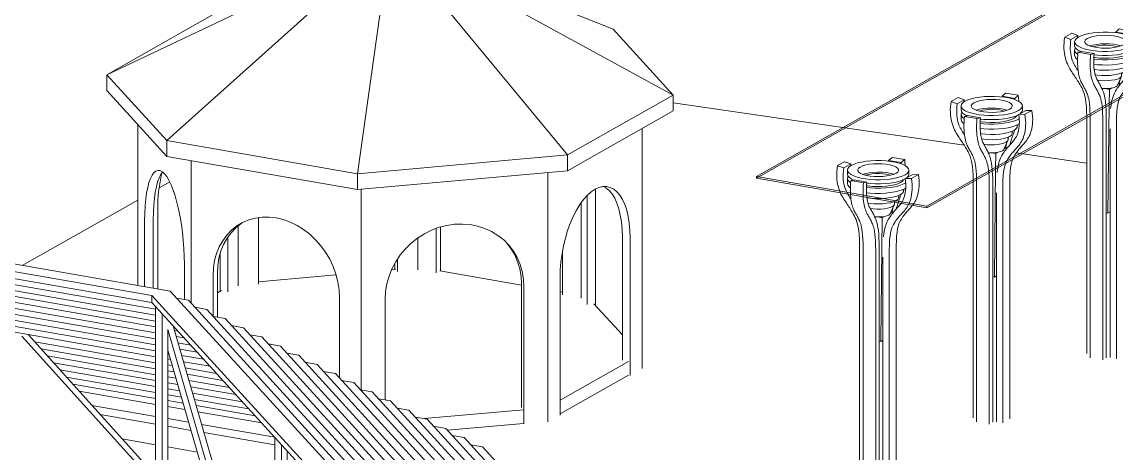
# Model space of a CAD drawing. Header units: millimetres. Extents: x -46414 to 39435, y -16675 to 32999.
# Drawn here: x -6753 to 8391, y 9880 to 15843 of the extents above; entities that cross this region are included whole.
import ezdxf

# ---------------------------------------------------------------- set-up
doc = ezdxf.new("R2010")
doc.units = ezdxf.units.MM
for name, color, linetype, lineweight in [('A-FLOR', 192, 'Continuous', 9), ('A-GENM', 13, 'Continuous', 9), ('A-GLAZ-CURT', 52, 'Continuous', 9), ('A-ROOF', 132, 'Continuous', 9), ('I-WALL', 2, 'Continuous', 9), ('S-FNDN', 32, 'Continuous', 9)]:
    doc.layers.add(name, color=color, linetype=linetype, lineweight=lineweight)

# ---------------------------------------------------------------- blocks, each defined once
blk = doc.blocks.new('HOOR LIGHT - HOOR LIGHT-165948-3D 2')
at = {"layer": 'A-GENM'}
for p, q in [((-4906, 10552), (-5962, 10736)), ((-4496, 10481), (-4734, 10523)), ((-3433, 10296), (-4317, 10450)), ((-379, 9968), (-544, 9996)), ((3043, 6222), (-379, 9968))]:
    blk.add_line(p, q, dxfattribs=at)
blk = doc.blocks.new('HOOR LIGHT1 - HOOR LIGHT-166020-3D 2')
at = {"layer": 'A-GENM'}
for p, q in [((-4906, 10635), (-6050, 10834)), ((-4521, 10568), (-4734, 10605)), ((-3523, 10394), (-4342, 10537)), ((-633, 10094), (-798, 10123)), ((2720, 6424), (-633, 10094))]:
    blk.add_line(p, q, dxfattribs=at)
blk = doc.blocks.new('HOOR LIGHT2 - HOOR LIGHT-166050-3D 2')
at = {"layer": 'A-GENM'}
for p, q in [((-4906, 10717), (-6138, 10931)), ((-4546, 10655), (-4734, 10687)), ((-3612, 10492), (-4367, 10623)), ((-887, 10221), (-1052, 10250)), ((2398, 6625), (-887, 10221))]:
    blk.add_line(p, q, dxfattribs=at)
blk = doc.blocks.new('HOOR LIGHT3 - HOOR LIGHT-166080-3D 2')
at = {"layer": 'A-GENM'}
for p, q in [((-4906, 10800), (-6226, 11029)), ((-4571, 10741), (-4734, 10770)), ((-3702, 10590), (-4392, 10710)), ((-1142, 10348), (-1306, 10376)), ((2075, 6827), (-1142, 10348))]:
    blk.add_line(p, q, dxfattribs=at)
blk = doc.blocks.new('HOOR LIGHT4 - HOOR LIGHT-166110-3D 2')
at = {"layer": 'A-GENM'}
for p, q in [((-4906, 10882), (-6314, 11127)), ((-4596, 10828), (-4734, 10852)), ((-3791, 10688), (-4417, 10797)), ((-1396, 10474), (-1561, 10503)), ((1752, 7028), (-1396, 10474))]:
    blk.add_line(p, q, dxfattribs=at)
blk = doc.blocks.new('HOOR LIGHT5 - HOOR LIGHT-166140-3D 2')
at = {"layer": 'A-GENM'}
for p, q in [((-4906, 10964), (-6403, 11225)), ((-4622, 10915), (-4734, 10935)), ((-3881, 10786), (-4442, 10884)), ((-1650, 10601), (-1815, 10629)), ((1430, 7230), (-1650, 10601))]:
    blk.add_line(p, q, dxfattribs=at)
blk = doc.blocks.new('HOOR LIGHT6 - HOOR LIGHT-166170-3D 2')
at = {"layer": 'A-GENM'}
for p, q in [((-4906, 11047), (-6491, 11322)), ((-4647, 11002), (-4734, 11017)), ((-3970, 10884), (-4467, 10971)), ((-1904, 10727), (-2069, 10756)), ((1107, 7431), (-1904, 10727))]:
    blk.add_line(p, q, dxfattribs=at)
blk = doc.blocks.new('HOOR LIGHT7 - HOOR LIGHT-166200-3D 2')
at = {"layer": 'A-GENM'}
for p, q in [((-4906, 11129), (-6579, 11420)), ((-4672, 11089), (-4734, 11099)), ((-4060, 10982), (-4492, 11057)), ((-2159, 10854), (-2323, 10883)), ((785, 7633), (-2159, 10854))]:
    blk.add_line(p, q, dxfattribs=at)
blk = doc.blocks.new('HOOR LIGHT8 - HOOR LIGHT-166230-3D 2')
at = {"layer": 'A-GENM'}
for p, q in [((-4906, 11212), (-6667, 11518)), ((-4697, 11175), (-4734, 11182)), ((-4149, 11080), (-4517, 11144)), ((-2413, 10981), (-2577, 11009)), ((462, 7834), (-2413, 10981))]:
    blk.add_line(p, q, dxfattribs=at)
blk = doc.blocks.new('HOOR LIGHT9 - HOOR LIGHT-166260-3D 2')
at = {"layer": 'A-GENM'}
for p, q in [((-4906, 11294), (-11371, 12418)), ((-4722, 11262), (-4734, 11264)), ((-4239, 11178), (-4543, 11231)), ((-2667, 11107), (-2832, 11136)), ((139, 8036), (-2667, 11107))]:
    blk.add_line(p, q, dxfattribs=at)
blk = doc.blocks.new('HOOR LIGHT10 - HOOR LIGHT-166290-3D 2')
at = {"layer": 'A-GENM'}
for p, q in [((-4906, 11376), (-11413, 12508)), ((-4328, 11276), (-4568, 11318)), ((-2921, 11234), (-3086, 11263)), ((-183, 8237), (-2921, 11234))]:
    blk.add_line(p, q, dxfattribs=at)
blk = doc.blocks.new('HOOR LIGHT11 - HOOR LIGHT-166320-3D 2')
at = {"layer": 'A-GENM'}
for p, q in [((-4906, 11459), (-11455, 12598)), ((-4418, 11374), (-4593, 11404)), ((-3175, 11360), (-3340, 11389)), ((-506, 8439), (-3175, 11360))]:
    blk.add_line(p, q, dxfattribs=at)
blk = doc.blocks.new('HOOR LIGHT12 - HOOR LIGHT-166350-3D 2')
at = {"layer": 'A-GENM'}
for p, q in [((-4906, 11541), (-11497, 12687)), ((-3430, 11487), (-3594, 11516)), ((-4507, 11472), (-4618, 11491)), ((-828, 8640), (-3430, 11487))]:
    blk.add_line(p, q, dxfattribs=at)
blk = doc.blocks.new('HOOR LIGHT13 - HOOR LIGHT-166380-3D 2')
at = {"layer": 'A-GENM'}
for p, q in [((-4906, 11624), (-11539, 12777)), ((-4597, 11570), (-4643, 11578)), ((-3684, 11614), (-3848, 11642)), ((-1151, 8842), (-3684, 11614))]:
    blk.add_line(p, q, dxfattribs=at)
blk = doc.blocks.new('HOOR LIGHT14 - HOOR LIGHT-166410-3D 2')
at = {"layer": 'A-GENM'}
for p, q in [((-4906, 11706), (-11580, 12867)), ((-3938, 11740), (-4103, 11769)), ((-1474, 9043), (-3938, 11740))]:
    blk.add_line(p, q, dxfattribs=at)
blk = doc.blocks.new('HOOR LIGHT15 - HOOR LIGHT-166476-3D 2')
at = {"layer": 'A-GENM'}
for p, q in [((-4906, 11788), (-11622, 12956)), ((-4192, 11867), (-4357, 11896)), ((-1796, 9245), (-4192, 11867))]:
    blk.add_line(p, q, dxfattribs=at)
blk = doc.blocks.new('HOOR LIGHT16 - HOOR LIGHT-166506-3D 2')
at = {"layer": 'A-GENM'}
for p, q in [((-4906, 11871), (-11664, 13046)), ((-4446, 11994), (-4611, 12022)), ((-2119, 9446), (-4446, 11994))]:
    blk.add_line(p, q, dxfattribs=at)
blk = doc.blocks.new('HOOR LIGHT17 - HOOR LIGHT-166536-3D 2')
at = {"layer": 'A-GENM'}
for p, q in [((-4701, 12120), (-11780, 13351)), ((-11817, 13250), (-4955, 12057)), ((-4955, 11962), (-11817, 13155)), ((-2442, 9648), (-4701, 12120)), ((-4955, 12057), (-2764, 9659)), ((-4955, 12057), (-4955, 11962)), ((-2821, 9627), (-4955, 11962))]:
    blk.add_line(p, q, dxfattribs=at)
blk = doc.blocks.new('TRUESS4 - TRUESS-173663-3D 2')
at = {"layer": 'A-GENM'}
for p, q in [((-4906, 9250), (-4906, 11908)), ((-4813, 11807), (-4813, 9213)), ((-4734, 11587), (-4098, 9388)), ((-4734, 9232), (-4734, 11587)), ((-3990, 9320), (-4661, 11640)), ((-4191, 9425), (-4734, 11305)), ((-3251, 9384), (-3251, 10097)), ((-3159, 9996), (-3159, 9436)), ((-3080, 9481), (-3080, 9910)), ((-3251, 9000), (-3251, 9095)), ((-3159, 9147), (-3159, 9053)), ((-3080, 9097), (-3080, 9192)), ((-2165, 8846), (-2113, 8971)), ((-1972, 9051), (-2024, 8926)), ((-1918, 8986), (-1887, 9059)), ((-3080, 8713), (-3080, 8808)), ((-1597, 8784), (-1597, 8879)), ((-3251, 8617), (-3251, 8712)), ((-3159, 8764), (-3159, 8669)), ((-1262, 8589), (-1262, 8678)), ((-2183, 8548), (-2235, 8423)), ((-2129, 8483), (-2076, 8608)), ((-1597, 8400), (-1597, 8495)), ((-1504, 8547), (-1504, 8452)), ((-943, 8480), (-916, 8401)), ((-3080, 8330), (-3080, 8425)), ((-2377, 8343), (-2324, 8468)), ((-983, 8363), (-1010, 8443)), ((-1262, 8205), (-1262, 8300)), ((-729, 8122), (-757, 8202)), ((-2394, 8045), (-2446, 7920)), ((-2340, 7980), (-2288, 8105)), ((-1597, 8017), (-1597, 8111)), ((-1504, 8163), (-1504, 8068)), ((-873, 8041), (-900, 8121)), ((-833, 8159), (-806, 8079)), ((-383, 8029), (-383, 7934)), ((-2588, 7840), (-2535, 7965)), ((-1262, 7821), (-1262, 7916)), ((-620, 7801), (-647, 7880)), ((-475, 7882), (-475, 7977)), ((-304, 7979), (-304, 7987)), ((-1597, 7633), (-1597, 7728)), ((-1504, 7780), (-1504, 7685)), ((-763, 7720), (-790, 7799)), ((-723, 7837), (-696, 7758)), ((-475, 7498), (-475, 7593)), ((-383, 7646), (-383, 7551)), ((-1262, 7438), (-1262, 7533)), ((-653, 7398), (-680, 7478)), ((-613, 7515), (-586, 7436)), ((-510, 7479), (-537, 7559)), ((-1597, 7249), (-1597, 7344)), ((-1504, 7396), (-1504, 7301)), ((-304, 7211), (-304, 7306)), ((-1262, 7054), (-1262, 7149)), ((-543, 7076), (-570, 7156)), ((-504, 7194), (-476, 7114)), ((-400, 7157), (-427, 7237)), ((-383, 7262), (-383, 7167)), ((-1504, 7012), (-1504, 6917)), ((-1597, 6865), (-1597, 6960)), ((-984, 6827), (-1262, 6759)), ((-1094, 6860), (-797, 6933)), ((-378, 6881), (-343, 6890)), ((-1262, 6759), (-1262, 6765)), ((-1578, 6587), (-1281, 6660))]:
    blk.add_line(p, q, dxfattribs=at)
blk = doc.blocks.new('Family8 - COLUMN-249135-3D 2')
at = {"layer": 'A-GENM'}
for p, q in [((5242, 13927), (5289, 13969)), ((5289, 13969), (5290, 13970)), ((5465, 13940), (5290, 13970)), ((5463, 13939), (5417, 13897)), ((5465, 13940), (5463, 13939)), ((4632, 13910), (4535, 13855)), ((4537, 13854), (4535, 13855)), ((4621, 13823), (4537, 13854)), ((4621, 13823), (4718, 13878)), ((4632, 13910), (4634, 13909)), ((4634, 13909), (4718, 13878)), ((4673, 13793), (4673, 13760)), ((4718, 13878), (4714, 13849)), ((5242, 13927), (5417, 13897)), ((5243, 13917), (5242, 13927)), ((5417, 13897), (5418, 13879)), ((5522, 13760), (5522, 13793)), ((4673, 13760), (4673, 13736)), ((4673, 13676), (4673, 13604)), ((4719, 13648), (4720, 13649)), ((4719, 13648), (4893, 13618)), ((4720, 13649), (4767, 13659)), ((4750, 13655), (4747, 13661)), ((4941, 13628), (4767, 13659)), ((5469, 13671), (5471, 13673)), ((5568, 13730), (5471, 13676)), ((5554, 13677), (5471, 13676)), ((5511, 13706), (5515, 13700)), ((5522, 13736), (5522, 13760)), ((5557, 13677), (5554, 13677)), ((5557, 13677), (5654, 13732)), ((5568, 13730), (5651, 13732)), ((5651, 13732), (5654, 13732)), ((4895, 13618), (4893, 13618)), ((4941, 13628), (4895, 13618)), ((5451, 13509), (5451, 13531)), ((5479, 13617), (5469, 13611)), ((5481, 13547), (5469, 13540)), ((5327, 13350), (5322, 13337)), ((5323, 13351), (5323, 13361)), ((5323, 13324), (5323, 13351)), ((5382, 13415), (5382, 13444)), ((5264, 13190), (5320, 13314)), ((5267, 13198), (5299, 13216)), ((5299, 13216), (5277, 13220)), ((5299, 13216), (5299, 13197)), ((5090, 13145), (5154, 13134)), ((5154, 13134), (5134, 11424)), ((5154, 13134), (5187, 13153)), ((4840, 12763), (4840, 9481)), ((5348, 12746), (5348, 9464)), ((4888, 9423), (4888, 12705)), ((5063, 12675), (5063, 9393)), ((5111, 9420), (5111, 12702)), ((5164, 9425), (5164, 12589)), ((5251, 9409), (5251, 12692)), ((5134, 11424), (5111, 11428)), ((5164, 11441), (5134, 11424))]:
    blk.add_line(p, q, dxfattribs=at)
for points in [[(5470, 13856, 0), (5470, 13862, 0), (5468, 13901, 0), (5465, 13940, 0)], [(4535, 13855, 0), (4529, 13815, 0), (4526, 13776, 0), (4524, 13738, 0), (4525, 13701, 0), (4527, 13666, 0), (4532, 13632, 0), (4537, 13600, 0), (4544, 13569, 0), (4552, 13540, 0), (4562, 13512, 0), (4572, 13486, 0), (4574, 13481, 0)], [(4662, 13489, 0), (4653, 13509, 0), (4644, 13530, 0), (4636, 13552, 0), (4630, 13575, 0), (4623, 13601, 0), (4619, 13628, 0), (4615, 13657, 0), (4613, 13687, 0), (4612, 13719, 0), (4613, 13753, 0), (4616, 13787, 0), (4621, 13823, 0)], [(5469, 13728, 0), (5430, 13710, 0), (5382, 13694, 0), (5326, 13681, 0), (5264, 13670, 0), (5197, 13664, 0), (5128, 13660, 0), (5058, 13660, 0), (4989, 13664, 0), (4923, 13672, 0), (4861, 13682, 0), (4806, 13696, 0), (4759, 13712, 0), (4722, 13731, 0), (4694, 13751, 0), (4678, 13772, 0), (4673, 13794, 0), (4679, 13816, 0), (4697, 13837, 0), (4726, 13857, 0)], [(4726, 13857, 0), (4765, 13876, 0), (4813, 13892, 0), (4869, 13905, 0), (4931, 13915, 0), (4997, 13922, 0), (5067, 13926, 0), (5137, 13925, 0), (5206, 13922, 0), (5272, 13914, 0), (5333, 13904, 0), (5388, 13890, 0), (5435, 13874, 0), (5473, 13855, 0), (5500, 13835, 0), (5517, 13813, 0), (5522, 13791, 0), (5516, 13770, 0), (5498, 13748, 0), (5469, 13728, 0)], [(5346, 13750, 0), (5312, 13734, 0), (5269, 13722, 0), (5218, 13712, 0), (5161, 13706, 0), (5102, 13704, 0), (5043, 13705, 0), (4986, 13711, 0), (4934, 13720, 0), (4889, 13732, 0), (4853, 13747, 0), (4828, 13764, 0), (4815, 13782, 0), (4814, 13801, 0), (4825, 13819, 0), (4848, 13836, 0)], [(4848, 13836, 0), (4883, 13851, 0), (4926, 13864, 0), (4977, 13874, 0), (5033, 13880, 0), (5092, 13882, 0), (5152, 13880, 0), (5209, 13875, 0), (5261, 13866, 0), (5306, 13854, 0), (5341, 13839, 0), (5366, 13822, 0), (5380, 13804, 0), (5381, 13785, 0), (5369, 13767, 0), (5346, 13750, 0)], [(4673, 13737, 0), (4678, 13715, 0), (4694, 13694, 0), (4722, 13674, 0), (4756, 13656, 0)], [(4716, 13617, 0), (4694, 13634, 0), (4678, 13655, 0), (4673, 13677, 0), (4679, 13699, 0), (4684, 13706, 0)], [(4715, 13456, 0), (4713, 13490, 0), (4713, 13526, 0), (4714, 13565, 0), (4716, 13605, 0), (4719, 13648, 0)], [(4884, 13734, 0), (4926, 13747, 0), (4977, 13756, 0), (5033, 13762, 0), (5092, 13765, 0), (5152, 13763, 0), (5209, 13758, 0), (5261, 13749, 0), (5306, 13736, 0), (5312, 13734, 0)], [(4927, 13722, 0), (4930, 13723, 0), (4967, 13733, 0), (5011, 13741, 0), (5060, 13745, 0), (5110, 13746, 0), (5160, 13743, 0), (5207, 13737, 0), (5248, 13728, 0), (5268, 13722, 0)], [(4940, 13612, 0), (4989, 13607, 0), (5058, 13603, 0), (5128, 13603, 0), (5197, 13607, 0), (5264, 13613, 0), (5326, 13624, 0), (5382, 13637, 0), (5430, 13653, 0), (5469, 13671, 0)], [(5448, 13660, 0), (5433, 13640, 0), (5406, 13622, 0)], [(5471, 13676, 0), (5476, 13638, 0), (5479, 13602, 0), (5480, 13568, 0), (5479, 13537, 0), (5477, 13507, 0), (5473, 13479, 0), (5468, 13454, 0), (5462, 13431, 0), (5455, 13409, 0), (5447, 13390, 0), (5439, 13372, 0), (5430, 13356, 0)], [(5495, 13689, 0), (5498, 13691, 0), (5516, 13713, 0), (5522, 13734, 0), (5522, 13736, 0)], [(5517, 13317, 0), (5520, 13321, 0), (5530, 13344, 0), (5539, 13368, 0), (5548, 13395, 0), (5555, 13423, 0), (5560, 13454, 0), (5564, 13486, 0), (5567, 13520, 0), (5567, 13557, 0), (5566, 13595, 0), (5562, 13635, 0), (5557, 13677, 0)], [(5654, 13732, 0), (5659, 13690, 0), (5663, 13650, 0), (5664, 13611, 0), (5663, 13575, 0), (5661, 13541, 0), (5657, 13508, 0), (5651, 13478, 0), (5644, 13449, 0), (5636, 13423, 0), (5627, 13399, 0), (5617, 13376, 0), (5605, 13355, 0), (5594, 13336, 0), (5582, 13319, 0), (5573, 13307, 0)], [(4574, 13481, 0), (4583, 13462, 0), (4595, 13439, 0), (4607, 13417, 0), (4619, 13396, 0), (4632, 13376, 0), (4645, 13357, 0), (4657, 13339, 0), (4669, 13321, 0), (4681, 13304, 0), (4692, 13287, 0), (4704, 13270, 0), (4715, 13253, 0), (4725, 13236, 0), (4736, 13218, 0), (4747, 13199, 0), (4758, 13179, 0), (4770, 13158, 0), (4781, 13135, 0), (4792, 13109, 0), (4803, 13079, 0), (4813, 13045, 0), (4822, 13004, 0), (4830, 12957, 0), (4835, 12902, 0), (4839, 12837, 0), (4840, 12763, 0)], [(4676, 13463, 0), (4672, 13470, 0), (4662, 13489, 0)], [(4712, 13548, 0), (4694, 13562, 0), (4678, 13584, 0), (4673, 13606, 0)], [(4893, 13618, 0), (4890, 13575, 0), (4888, 13534, 0), (4888, 13496, 0), (4888, 13460, 0), (4889, 13426, 0)], [(4941, 13417, 0), (4940, 13432, 0), (4938, 13459, 0), (4937, 13488, 0), (4936, 13520, 0), (4937, 13554, 0), (4938, 13590, 0), (4941, 13628, 0)], [(5469, 13611, 0), (5430, 13593, 0), (5382, 13577, 0), (5326, 13563, 0), (5264, 13553, 0), (5197, 13546, 0), (5128, 13543, 0), (5058, 13543, 0), (4989, 13547, 0), (4936, 13552, 0)], [(5406, 13622, 0), (5370, 13605, 0), (5324, 13590, 0), (5270, 13579, 0), (5210, 13571, 0), (5147, 13566, 0), (5082, 13565, 0), (5017, 13568, 0), (4955, 13574, 0), (4937, 13577, 0)], [(5469, 13540, 0), (5430, 13521, 0), (5382, 13505, 0), (5326, 13492, 0), (5264, 13482, 0), (5197, 13475, 0), (5128, 13471, 0), (5058, 13472, 0), (4989, 13476, 0), (4937, 13481, 0)], [(5450, 13515, 0), (5448, 13494, 0), (5433, 13474, 0), (5406, 13456, 0)], [(4720, 13394, 0), (4717, 13398, 0), (4705, 13416, 0), (4694, 13434, 0), (4683, 13452, 0), (4676, 13463, 0)], [(4888, 12705, 0), (4888, 12779, 0), (4886, 12841, 0), (4882, 12894, 0), (4878, 12938, 0), (4873, 12974, 0), (4868, 13004, 0), (4862, 13028, 0), (4856, 13048, 0), (4849, 13066, 0), (4843, 13081, 0), (4837, 13096, 0), (4831, 13109, 0), (4825, 13122, 0), (4819, 13134, 0), (4813, 13146, 0), (4806, 13157, 0), (4800, 13169, 0), (4793, 13180, 0), (4787, 13192, 0), (4780, 13204, 0), (4773, 13217, 0), (4766, 13230, 0), (4759, 13245, 0), (4752, 13261, 0), (4746, 13279, 0), (4739, 13298, 0), (4734, 13319, 0), (4729, 13342, 0), (4724, 13367, 0), (4720, 13394, 0), (4717, 13424, 0), (4715, 13456, 0)], [(4889, 13426, 0), (4892, 13394, 0), (4895, 13364, 0), (4899, 13337, 0), (4903, 13311, 0), (4908, 13288, 0), (4914, 13267, 0), (4920, 13248, 0), (4927, 13231, 0), (4933, 13215, 0), (4940, 13200, 0), (4947, 13186, 0), (4954, 13173, 0), (4961, 13161, 0), (4968, 13150, 0), (4975, 13138, 0), (4981, 13127, 0), (4987, 13115, 0), (4993, 13104, 0), (4999, 13092, 0), (5005, 13079, 0), (5011, 13066, 0), (5018, 13051, 0), (5024, 13035, 0), (5030, 13018, 0), (5036, 12998, 0), (5042, 12973, 0), (5048, 12943, 0), (5053, 12907, 0), (5057, 12864, 0), (5060, 12811, 0), (5062, 12749, 0), (5063, 12675, 0)], [(5111, 12702, 0), (5111, 12782, 0), (5108, 12850, 0), (5105, 12909, 0), (5100, 12959, 0), (5094, 13001, 0), (5087, 13038, 0), (5079, 13068, 0), (5071, 13093, 0), (5063, 13113, 0), (5056, 13131, 0), (5049, 13147, 0), (5042, 13161, 0), (5036, 13175, 0), (5029, 13189, 0), (5022, 13201, 0), (5015, 13214, 0), (5009, 13226, 0), (5002, 13238, 0), (4995, 13250, 0), (4988, 13262, 0), (4982, 13274, 0), (4975, 13287, 0), (4970, 13300, 0), (4964, 13314, 0), (4959, 13329, 0), (4954, 13346, 0), (4950, 13364, 0), (4946, 13384, 0), (4943, 13407, 0), (4941, 13417, 0)], [(5036, 13400, 0), (5017, 13401, 0), (4955, 13408, 0), (4942, 13410, 0)], [(5305, 13354, 0), (5269, 13343, 0), (5218, 13334, 0), (5161, 13328, 0), (5102, 13325, 0), (5043, 13327, 0), (4986, 13333, 0), (4956, 13337, 0)], [(5406, 13456, 0), (5370, 13439, 0), (5324, 13424, 0), (5270, 13413, 0), (5210, 13404, 0), (5147, 13400, 0), (5082, 13399, 0), (5036, 13400, 0)], [(5416, 13335, 0), (5409, 13325, 0), (5398, 13311, 0), (5386, 13297, 0), (5374, 13284, 0), (5362, 13270, 0), (5349, 13256, 0), (5337, 13242, 0), (5325, 13228, 0), (5313, 13214, 0), (5300, 13199, 0), (5288, 13183, 0), (5276, 13167, 0), (5264, 13149, 0), (5251, 13130, 0), (5237, 13108, 0), (5223, 13081, 0), (5209, 13048, 0), (5196, 13010, 0), (5185, 12966, 0), (5176, 12915, 0), (5171, 12870, 0)], [(5346, 13371, 0), (5312, 13356, 0), (5305, 13354, 0)], [(5332, 13365, 0), (5329, 13358, 0), (5327, 13350, 0)], [(5381, 13420, 0), (5381, 13407, 0), (5369, 13388, 0), (5346, 13371, 0)], [(5346, 13253, 0), (5347, 13255, 0), (5353, 13275, 0), (5359, 13294, 0), (5365, 13313, 0), (5371, 13332, 0), (5374, 13342, 0)], [(5374, 13342, 0), (5377, 13350, 0), (5384, 13369, 0), (5390, 13388, 0), (5397, 13407, 0), (5404, 13427, 0), (5411, 13448, 0), (5415, 13462, 0)], [(5429, 13356, 0), (5420, 13340, 0), (5416, 13335, 0)], [(5294, 13290, 0), (5265, 13277, 0), (5227, 13267, 0), (5183, 13259, 0), (5135, 13255, 0), (5084, 13254, 0), (5035, 13257, 0), (4988, 13263, 0)], [(5266, 13194, 0), (5261, 13185, 0), (5245, 13172, 0)], [(5251, 12692, 0), (5253, 12765, 0), (5256, 12828, 0), (5262, 12882, 0), (5269, 12927, 0), (5278, 12964, 0), (5288, 12995, 0), (5299, 13021, 0), (5310, 13043, 0), (5322, 13062, 0), (5333, 13079, 0), (5344, 13095, 0), (5355, 13110, 0), (5366, 13124, 0), (5377, 13138, 0), (5388, 13151, 0), (5399, 13164, 0), (5411, 13177, 0), (5422, 13190, 0), (5434, 13204, 0), (5447, 13217, 0), (5460, 13232, 0), (5472, 13247, 0), (5485, 13264, 0), (5497, 13282, 0), (5509, 13301, 0), (5517, 13317, 0)], [(5307, 13287, 0), (5302, 13269, 0), (5295, 13244, 0), (5288, 13218, 0)], [(5323, 13326, 0), (5322, 13320, 0), (5314, 13305, 0), (5294, 13290, 0)], [(5573, 13307, 0), (5569, 13302, 0), (5556, 13287, 0), (5544, 13272, 0), (5531, 13258, 0), (5519, 13245, 0), (5507, 13232, 0), (5496, 13219, 0), (5485, 13206, 0), (5474, 13193, 0), (5463, 13179, 0), (5452, 13165, 0), (5441, 13150, 0), (5430, 13134, 0), (5419, 13117, 0), (5407, 13098, 0), (5396, 13076, 0), (5385, 13050, 0), (5375, 13019, 0), (5366, 12981, 0), (5359, 12936, 0), (5353, 12883, 0), (5350, 12820, 0), (5348, 12746, 0)], [(5245, 13172, 0), (5219, 13161, 0), (5184, 13152, 0), (5144, 13147, 0), (5100, 13145, 0), (5056, 13146, 0), (5049, 13147, 0)]]:
    blk.add_polyline3d(points, dxfattribs=at)
blk = doc.blocks.new('Family8 - COLUMN-V39-3D 2')
at = {"layer": 'A-GENM'}
for p, q in [((6814, 14815), (6861, 14857)), ((6861, 14857), (6862, 14858)), ((7037, 14828), (6862, 14858)), ((6204, 14797), (6107, 14743)), ((6109, 14742), (6107, 14743)), ((6193, 14711), (6109, 14742)), ((6193, 14711), (6290, 14766)), ((6204, 14797), (6206, 14797)), ((6206, 14797), (6290, 14766)), ((6290, 14766), (6285, 14737)), ((6814, 14815), (6989, 14784)), ((6815, 14805), (6814, 14815)), ((7035, 14827), (6989, 14784)), ((6989, 14784), (6990, 14767)), ((7037, 14828), (7035, 14827)), ((6244, 14681), (6244, 14648)), ((6244, 14648), (6244, 14624)), ((6244, 14563), (6244, 14492)), ((6292, 14536), (6339, 14547)), ((6322, 14543), (6319, 14548)), ((6513, 14516), (6339, 14547)), ((7041, 14559), (7043, 14561)), ((7139, 14618), (7043, 14563)), ((7126, 14565), (7043, 14563)), ((7083, 14594), (7087, 14588)), ((7094, 14648), (7094, 14681)), ((7094, 14624), (7094, 14648)), ((7129, 14565), (7126, 14565)), ((7129, 14565), (7226, 14620)), ((7139, 14618), (7223, 14620)), ((7223, 14620), (7226, 14620)), ((6291, 14536), (6292, 14536)), ((6291, 14536), (6465, 14506)), ((6467, 14506), (6465, 14506)), ((6513, 14516), (6467, 14506)), ((7023, 14397), (7023, 14419)), ((7050, 14505), (7041, 14499)), ((7052, 14435), (7041, 14427)), ((6895, 14212), (6895, 14249)), ((6954, 14302), (6954, 14332)), ((6836, 14078), (6892, 14202)), ((6839, 14086), (6871, 14104)), ((6871, 14104), (6849, 14108)), ((6871, 14104), (6870, 14084)), ((6662, 14033), (6726, 14022)), ((6726, 14022), (6723, 13809)), ((6726, 14022), (6759, 14041)), ((6723, 13809), (6706, 12312)), ((6412, 13651), (6412, 13633)), ((6412, 13633), (6412, 10369)), ((6460, 13593), (6460, 13661)), ((6920, 13634), (6920, 10352)), ((6460, 10311), (6460, 13593)), ((6635, 13563), (6635, 10281)), ((6683, 10308), (6683, 13590)), ((6823, 10297), (6823, 13580)), ((6736, 10313), (6736, 13477)), ((6706, 12312), (6683, 12316)), ((6736, 12329), (6706, 12312))]:
    blk.add_line(p, q, dxfattribs=at)
for points in [[(6107, 14743, 0), (6101, 14703, 0), (6098, 14664, 0), (6096, 14626, 0), (6097, 14589, 0), (6099, 14554, 0), (6103, 14520, 0), (6109, 14488, 0), (6116, 14457, 0), (6124, 14428, 0), (6134, 14400, 0), (6144, 14374, 0), (6155, 14350, 0), (6167, 14326, 0), (6179, 14304, 0), (6191, 14284, 0), (6204, 14264, 0), (6217, 14245, 0), (6229, 14226, 0), (6241, 14209, 0), (6253, 14192, 0), (6264, 14175, 0), (6276, 14158, 0), (6286, 14141, 0), (6297, 14124, 0), (6308, 14106, 0), (6319, 14087, 0), (6330, 14067, 0), (6342, 14046, 0), (6353, 14023, 0), (6364, 13997, 0), (6375, 13967, 0), (6385, 13933, 0), (6394, 13892, 0), (6401, 13845, 0), (6407, 13789, 0), (6411, 13725, 0), (6412, 13651, 0)], [(6292, 14282, 0), (6289, 14286, 0), (6277, 14303, 0), (6266, 14321, 0), (6255, 14339, 0), (6244, 14358, 0), (6234, 14377, 0), (6225, 14397, 0), (6216, 14417, 0), (6208, 14440, 0), (6201, 14463, 0), (6195, 14489, 0), (6190, 14516, 0), (6187, 14545, 0), (6184, 14575, 0), (6184, 14607, 0), (6185, 14640, 0), (6188, 14675, 0), (6193, 14711, 0)], [(7041, 14616, 0), (7002, 14598, 0), (6954, 14582, 0), (6898, 14568, 0), (6836, 14558, 0), (6769, 14551, 0), (6700, 14548, 0), (6630, 14548, 0), (6561, 14552, 0), (6495, 14559, 0), (6433, 14570, 0), (6378, 14584, 0), (6331, 14600, 0), (6294, 14619, 0), (6266, 14639, 0), (6250, 14660, 0), (6244, 14682, 0), (6251, 14704, 0), (6269, 14725, 0), (6298, 14745, 0)], [(6298, 14745, 0), (6337, 14764, 0), (6385, 14780, 0), (6441, 14793, 0), (6503, 14803, 0), (6569, 14810, 0), (6639, 14813, 0), (6709, 14813, 0), (6778, 14809, 0), (6844, 14802, 0), (6905, 14791, 0), (6960, 14778, 0), (7007, 14761, 0), (7045, 14743, 0), (7072, 14723, 0), (7089, 14701, 0), (7094, 14679, 0), (7087, 14657, 0), (7069, 14636, 0), (7041, 14616, 0)], [(6918, 14637, 0), (6884, 14622, 0), (6840, 14609, 0), (6789, 14600, 0), (6733, 14594, 0), (6674, 14592, 0), (6615, 14593, 0), (6558, 14599, 0), (6506, 14608, 0), (6461, 14620, 0), (6425, 14635, 0), (6400, 14652, 0), (6387, 14670, 0), (6386, 14688, 0), (6397, 14707, 0), (6420, 14724, 0)], [(6420, 14724, 0), (6454, 14739, 0), (6498, 14752, 0), (6549, 14762, 0), (6605, 14768, 0), (6664, 14770, 0), (6724, 14768, 0), (6781, 14763, 0), (6833, 14754, 0), (6877, 14741, 0), (6913, 14727, 0), (6938, 14710, 0), (6952, 14692, 0), (6953, 14673, 0), (6941, 14655, 0), (6918, 14637, 0)], [(7042, 14744, 0), (7042, 14750, 0), (7040, 14789, 0), (7037, 14828, 0)], [(6244, 14625, 0), (6250, 14603, 0), (6266, 14582, 0), (6294, 14562, 0), (6328, 14544, 0)], [(6288, 14505, 0), (6266, 14521, 0), (6250, 14543, 0), (6244, 14565, 0), (6251, 14587, 0), (6256, 14594, 0)], [(6455, 14622, 0), (6498, 14635, 0), (6549, 14644, 0), (6605, 14650, 0), (6664, 14652, 0), (6724, 14651, 0), (6781, 14645, 0), (6833, 14636, 0), (6877, 14624, 0), (6884, 14622, 0)], [(6499, 14610, 0), (6501, 14610, 0), (6539, 14621, 0), (6583, 14629, 0), (6632, 14633, 0), (6682, 14634, 0), (6732, 14631, 0), (6779, 14625, 0), (6820, 14616, 0), (6840, 14609, 0)], [(6512, 14500, 0), (6561, 14495, 0), (6630, 14491, 0), (6700, 14491, 0), (6769, 14494, 0), (6836, 14501, 0), (6898, 14512, 0), (6954, 14525, 0), (7002, 14541, 0), (7041, 14559, 0)], [(7043, 14563, 0), (7048, 14526, 0), (7051, 14490, 0), (7052, 14456, 0), (7051, 14424, 0), (7049, 14395, 0), (7045, 14367, 0), (7040, 14342, 0), (7034, 14318, 0), (7027, 14297, 0), (7019, 14278, 0), (7011, 14260, 0), (7001, 14243, 0), (6991, 14228, 0), (6981, 14213, 0), (6970, 14199, 0), (6958, 14185, 0), (6946, 14171, 0), (6934, 14158, 0), (6921, 14144, 0), (6909, 14130, 0), (6897, 14116, 0), (6884, 14102, 0), (6872, 14087, 0), (6860, 14071, 0), (6848, 14054, 0), (6835, 14037, 0), (6823, 14018, 0), (6809, 13996, 0), (6795, 13969, 0), (6781, 13936, 0), (6768, 13898, 0), (6757, 13854, 0), (6752, 13826, 0)], [(6862, 13888, 0), (6871, 13909, 0), (6882, 13931, 0), (6894, 13950, 0), (6905, 13967, 0), (6916, 13983, 0), (6927, 13998, 0), (6938, 14012, 0), (6949, 14026, 0), (6960, 14039, 0), (6971, 14052, 0), (6982, 14065, 0), (6994, 14078, 0), (7006, 14091, 0), (7019, 14105, 0), (7031, 14120, 0), (7044, 14135, 0), (7057, 14152, 0), (7069, 14169, 0), (7080, 14189, 0), (7092, 14209, 0), (7102, 14232, 0), (7111, 14256, 0), (7119, 14282, 0), (7126, 14311, 0), (7132, 14341, 0), (7136, 14374, 0), (7138, 14408, 0), (7139, 14445, 0), (7138, 14483, 0), (7134, 14523, 0), (7129, 14565, 0)], [(7226, 14620, 0), (7231, 14578, 0), (7235, 14538, 0), (7236, 14499, 0), (7235, 14463, 0), (7233, 14428, 0), (7229, 14396, 0), (7223, 14366, 0), (7216, 14337, 0), (7208, 14311, 0), (7199, 14286, 0), (7188, 14264, 0), (7177, 14243, 0), (7166, 14224, 0), (7153, 14206, 0), (7141, 14190, 0), (7128, 14175, 0), (7116, 14160, 0), (7103, 14146, 0), (7091, 14133, 0), (7079, 14120, 0), (7068, 14107, 0), (7057, 14094, 0), (7046, 14081, 0), (7035, 14067, 0), (7024, 14053, 0), (7013, 14038, 0), (7002, 14022, 0), (6991, 14004, 0), (6979, 13985, 0), (6968, 13964, 0), (6959, 13943, 0)], [(7019, 14548, 0), (7005, 14528, 0), (6978, 14510, 0)], [(7066, 14577, 0), (7069, 14579, 0), (7087, 14600, 0), (7094, 14622, 0), (7094, 14624, 0)], [(6284, 14436, 0), (6266, 14450, 0), (6250, 14472, 0), (6244, 14493, 0)], [(6460, 13661, 0), (6459, 13667, 0), (6457, 13729, 0), (6454, 13782, 0), (6450, 13825, 0), (6445, 13862, 0), (6440, 13891, 0), (6434, 13916, 0), (6427, 13936, 0), (6421, 13954, 0), (6415, 13969, 0), (6409, 13984, 0), (6403, 13997, 0), (6397, 14010, 0), (6390, 14022, 0), (6384, 14034, 0), (6378, 14045, 0), (6372, 14056, 0), (6365, 14068, 0), (6359, 14079, 0), (6352, 14092, 0), (6345, 14104, 0), (6338, 14118, 0), (6331, 14133, 0), (6324, 14149, 0), (6317, 14166, 0), (6311, 14185, 0), (6306, 14206, 0), (6300, 14229, 0), (6296, 14255, 0), (6292, 14282, 0), (6289, 14312, 0), (6287, 14344, 0), (6285, 14378, 0), (6285, 14414, 0), (6286, 14453, 0), (6288, 14493, 0), (6291, 14536, 0)], [(6465, 14506, 0), (6462, 14463, 0), (6460, 14422, 0), (6460, 14384, 0), (6460, 14348, 0), (6461, 14313, 0), (6464, 14282, 0), (6467, 14252, 0), (6470, 14224, 0), (6475, 14199, 0), (6480, 14176, 0), (6486, 14155, 0), (6492, 14136, 0), (6499, 14119, 0), (6505, 14103, 0), (6512, 14088, 0), (6519, 14074, 0), (6526, 14061, 0), (6533, 14049, 0), (6540, 14037, 0), (6546, 14026, 0), (6553, 14015, 0), (6559, 14003, 0), (6565, 13992, 0), (6571, 13980, 0), (6577, 13967, 0), (6583, 13953, 0), (6589, 13939, 0), (6596, 13923, 0), (6602, 13906, 0), (6608, 13885, 0), (6614, 13861, 0), (6620, 13831, 0), (6625, 13795, 0), (6629, 13756, 0)], [(6677, 13784, 0), (6677, 13796, 0), (6672, 13847, 0), (6666, 13889, 0), (6658, 13925, 0), (6651, 13956, 0), (6643, 13981, 0), (6635, 14001, 0), (6628, 14018, 0), (6621, 14034, 0), (6614, 14049, 0), (6608, 14063, 0), (6601, 14076, 0), (6594, 14089, 0), (6587, 14101, 0), (6580, 14114, 0), (6574, 14126, 0), (6567, 14138, 0), (6560, 14150, 0), (6554, 14162, 0), (6547, 14174, 0), (6541, 14188, 0), (6536, 14202, 0), (6531, 14217, 0), (6526, 14234, 0), (6522, 14252, 0), (6518, 14272, 0), (6515, 14295, 0), (6512, 14320, 0), (6510, 14347, 0), (6508, 14376, 0), (6508, 14408, 0), (6509, 14441, 0), (6510, 14478, 0), (6513, 14516, 0)], [(7041, 14499, 0), (7002, 14480, 0), (6954, 14464, 0), (6898, 14451, 0), (6836, 14441, 0), (6769, 14434, 0), (6700, 14431, 0), (6630, 14431, 0), (6561, 14435, 0), (6508, 14440, 0)], [(7041, 14427, 0), (7002, 14409, 0), (6954, 14393, 0), (6898, 14380, 0), (6836, 14370, 0), (6769, 14363, 0), (6700, 14359, 0), (6630, 14360, 0), (6561, 14363, 0), (6508, 14369, 0)], [(6978, 14510, 0), (6942, 14493, 0), (6896, 14478, 0), (6842, 14467, 0), (6782, 14458, 0), (6719, 14454, 0), (6653, 14453, 0), (6589, 14455, 0), (6527, 14462, 0), (6509, 14465, 0)], [(7022, 14402, 0), (7019, 14382, 0), (7005, 14362, 0), (6978, 14343, 0)], [(6978, 14343, 0), (6942, 14326, 0), (6896, 14312, 0), (6842, 14300, 0), (6782, 14292, 0), (6719, 14287, 0), (6653, 14286, 0), (6589, 14289, 0), (6527, 14296, 0), (6514, 14298, 0)], [(6918, 14259, 0), (6884, 14244, 0), (6840, 14231, 0), (6789, 14222, 0), (6733, 14215, 0), (6674, 14213, 0), (6615, 14215, 0), (6558, 14220, 0), (6528, 14225, 0)], [(6903, 14253, 0), (6901, 14246, 0), (6894, 14225, 0)], [(6918, 14141, 0), (6919, 14142, 0), (6925, 14163, 0), (6931, 14182, 0), (6937, 14201, 0), (6943, 14220, 0), (6949, 14238, 0), (6955, 14257, 0), (6962, 14275, 0), (6969, 14295, 0), (6976, 14315, 0), (6983, 14335, 0), (6987, 14350, 0)], [(6953, 14308, 0), (6953, 14295, 0), (6941, 14276, 0), (6918, 14259, 0)], [(6866, 14178, 0), (6837, 14165, 0), (6799, 14155, 0), (6755, 14147, 0), (6707, 14143, 0), (6656, 14142, 0), (6606, 14144, 0), (6560, 14150, 0)], [(6879, 14175, 0), (6874, 14157, 0), (6867, 14132, 0), (6860, 14106, 0)], [(6895, 14214, 0), (6894, 14208, 0), (6886, 14193, 0), (6866, 14178, 0)], [(6817, 14060, 0), (6791, 14049, 0), (6756, 14040, 0), (6716, 14035, 0), (6672, 14033, 0), (6628, 14034, 0), (6621, 14035, 0)], [(6838, 14082, 0), (6833, 14073, 0), (6817, 14060, 0)], [(6959, 13943, 0), (6957, 13938, 0), (6947, 13906, 0), (6938, 13869, 0), (6931, 13824, 0), (6925, 13771, 0), (6921, 13708, 0), (6920, 13634, 0)], [(6683, 13590, 0), (6683, 13670, 0), (6680, 13738, 0), (6677, 13784, 0)], [(6752, 13826, 0), (6748, 13803, 0), (6743, 13758, 0)], [(6823, 13580, 0), (6825, 13653, 0), (6828, 13716, 0), (6834, 13770, 0), (6841, 13814, 0), (6850, 13852, 0), (6860, 13883, 0), (6862, 13888, 0)], [(6629, 13756, 0), (6629, 13751, 0), (6632, 13699, 0), (6634, 13636, 0), (6635, 13563, 0)]]:
    blk.add_polyline3d(points, dxfattribs=at)
blk = doc.blocks.new('System Panel - Glazed-V40-3D 2')
at = {"layer": 'A-GLAZ-CURT'}
for p, q in [((10738, 17844), (3412, 13707)), ((3412, 13683), (10738, 17821)), ((13099, 17434), (10738, 17844)), ((10738, 17844), (10738, 17821)), ((10738, 17821), (13099, 17410)), ((5773, 13296), (13099, 17434)), ((13099, 17410), (13099, 17434)), ((13099, 17410), (5773, 13272)), ((3412, 13707), (5773, 13296)), ((3412, 13707), (3412, 13683)), ((5773, 13272), (3412, 13683)), ((5773, 13296), (5773, 13272))]:
    blk.add_line(p, q, dxfattribs=at)
blk = doc.blocks.new('POLYGON HOORNO5 - POLYGON HOORNO-266598-3D 2')
at = {"layer": 'A-ROOF'}
for p, q in [((-4906, 10388), (-5785, 10540)), ((-5670, 10413), (-4906, 10280)), ((-4446, 10308), (-4734, 10358)), ((-4734, 10250), (-4413, 10194)), ((-3254, 10100), (-4266, 10276)), ((-4234, 10163), (-3251, 9992)), ((-4906, 9995), (-5365, 10075)), ((-4326, 9894), (-4734, 9965))]:
    blk.add_line(p, q, dxfattribs=at)

msp = doc.modelspace()

# ---------------------------------------------------------------- linework, layer by layer
at = {"layer": 'A-FLOR'}
for p, q in [((6289, 14137), (2262, 14726)), ((7984, 13888), (7009, 14031)), ((-4707, 13629), (-4853, 13546)), ((-5149, 13379), (-6748, 12476)), ((-6668, 11519), (-12070, 12465)), ((-4984, 9652), (-6668, 11519))]:
    msp.add_line(p, q, dxfattribs=at)
at = {"layer": 'A-ROOF'}
for p, q in [((-5579, 15112), (-1658, 16971)), ((-4747, 14203), (-1658, 16971)), ((-2107, 13743), (-1658, 16971)), ((-1658, 16971), (2262, 14832)), ((1431, 15741), (-1658, 16971)), ((797, 14004), (-1658, 16971)), ((-4113, 15940), (-5579, 15112)), ((2262, 14832), (1431, 15741)), ((-5579, 15112), (-4747, 14203)), ((-5579, 14893), (-5579, 15112)), ((-4747, 13983), (-5579, 14893)), ((797, 14004), (2262, 14832)), ((2262, 14612), (2262, 14832)), ((2262, 14612), (797, 13785)), ((-4747, 14203), (-2107, 13743)), ((-4747, 13983), (-4747, 14203)), ((-2107, 13524), (-4747, 13983)), ((-2107, 13743), (797, 14004)), ((797, 13785), (797, 14004)), ((797, 13785), (-2107, 13524)), ((-2107, 13524), (-2107, 13743))]:
    msp.add_line(p, q, dxfattribs=at)
at = {"layer": 'I-WALL'}
for p, q in [((-5149, 14422), (-5149, 12198)), ((1832, 14369), (1832, 11048)), ((-4408, 13924), (-4408, 11952)), ((528, 10312), (528, 13760)), ((-2057, 13529), (-2057, 10754)), ((1187, 13532), (1187, 11917)), ((987, 13340), (987, 12022)), ((1068, 11934), (1068, 13439)), ((-4873, 12150), (-4873, 13273)), ((-5054, 12182), (-5054, 13094)), ((-4935, 13105), (-4935, 12161)), ((-3479, 12218), (-3479, 13136)), ((-3761, 13021), (-3761, 12192)), ((-1018, 12371), (-1018, 12987)), ((-958, 13007), (-958, 12396)), ((1557, 11163), (1557, 12872)), ((-3903, 12865), (-3903, 12112)), ((-1274, 12854), (-1274, 12415)), ((1665, 12853), (1665, 10954)), ((-4011, 12115), (-4011, 12628)), ((731, 12681), (731, 12067)), ((-4503, 12492), (-4503, 12003)), ((-1590, 12420), (-1590, 12506)), ((-1556, 12561), (-1556, 12390)), ((-4107, 11774), (-4107, 12335)), ((-4047, 12369), (-4047, 11759)), ((695, 10406), (695, 12305)), ((162, 10509), (162, 12219)), ((196, 12181), (196, 10282)), ((-2359, 12031), (-2359, 10921)), ((-1726, 10614), (-1726, 12009)), ((-5092, 9656), (-6753, 11498))]:
    msp.add_line(p, q, dxfattribs=at)
for points in [[(-5054, 13094, 0), (-5052, 13199, 0), (-5047, 13298, 0), (-5038, 13391, 0), (-5027, 13476, 0), (-5012, 13553, 0), (-4994, 13620, 0), (-4973, 13677, 0), (-4950, 13723, 0), (-4925, 13757, 0), (-4898, 13779, 0), (-4869, 13789, 0), (-4840, 13786, 0), (-4809, 13770, 0), (-4779, 13742, 0)], [(-4806, 13767, 0), (-4831, 13734, 0), (-4854, 13688, 0), (-4875, 13631, 0), (-4892, 13564, 0), (-4907, 13487, 0), (-4919, 13402, 0), (-4928, 13309, 0), (-4933, 13209, 0), (-4935, 13105, 0)], [(-4873, 13273, 0), (-4870, 13381, 0), (-4861, 13492, 0), (-4846, 13602, 0), (-4825, 13713, 0), (-4815, 13757, 0)], [(-4779, 13742, 0), (-4748, 13703, 0), (-4717, 13652, 0), (-4688, 13590, 0), (-4659, 13518, 0), (-4632, 13437, 0), (-4607, 13347, 0), (-4584, 13251, 0), (-4563, 13149, 0), (-4545, 13043, 0), (-4531, 12933, 0), (-4519, 12822, 0), (-4510, 12710, 0), (-4505, 12600, 0), (-4503, 12492, 0)], [(695, 12305, 0), (698, 12413, 0), (707, 12523, 0), (722, 12634, 0), (743, 12744, 0), (769, 12853, 0), (800, 12957, 0), (837, 13057, 0), (877, 13151, 0), (922, 13238, 0), (969, 13316, 0), (1020, 13385, 0), (1072, 13444, 0), (1125, 13492, 0), (1180, 13529, 0)], [(1180, 13529, 0), (1234, 13554, 0), (1288, 13566, 0), (1340, 13566, 0), (1390, 13554, 0), (1438, 13529, 0), (1482, 13493, 0), (1523, 13445, 0), (1559, 13386, 0), (1591, 13317, 0), (1617, 13238, 0), (1638, 13152, 0), (1653, 13058, 0), (1662, 12958, 0), (1665, 12853, 0)], [(1557, 12872, 0), (1553, 12977, 0), (1544, 13077, 0), (1529, 13170, 0), (1508, 13257, 0), (1482, 13335, 0), (1451, 13404, 0), (1414, 13463, 0), (1374, 13511, 0), (1329, 13548, 0), (1295, 13567, 0)], [(-4107, 12335, 0), (-4102, 12441, 0), (-4085, 12543, 0), (-4058, 12641, 0), (-4021, 12732, 0), (-3973, 12817, 0), (-3917, 12894, 0), (-3851, 12962, 0), (-3778, 13021, 0), (-3698, 13068, 0), (-3612, 13105, 0), (-3522, 13130, 0), (-3428, 13143, 0), (-3331, 13144, 0), (-3233, 13133, 0)], [(-3718, 13055, 0), (-3791, 12996, 0), (-3856, 12928, 0), (-3913, 12851, 0), (-3961, 12766, 0), (-3998, 12675, 0), (-4025, 12577, 0), (-4042, 12475, 0), (-4047, 12369, 0)], [(-3233, 13133, 0), (-3135, 13110, 0), (-3038, 13075, 0), (-2944, 13029, 0), (-2854, 12973, 0), (-2768, 12907, 0), (-2688, 12831, 0), (-2615, 12747, 0), (-2549, 12657, 0), (-2493, 12560, 0), (-2445, 12458, 0), (-2408, 12354, 0), (-2380, 12246, 0), (-2364, 12139, 0), (-2359, 12031, 0)], [(-1726, 12009, 0), (-1720, 12116, 0), (-1702, 12222, 0), (-1672, 12327, 0), (-1631, 12429, 0), (-1579, 12527, 0), (-1517, 12620, 0), (-1445, 12705, 0), (-1364, 12784, 0), (-1276, 12853, 0), (-1182, 12913, 0), (-1082, 12963, 0), (-979, 13002, 0), (-873, 13029, 0), (-765, 13045, 0)], [(-765, 13045, 0), (-657, 13048, 0), (-551, 13040, 0), (-447, 13020, 0), (-348, 12988, 0), (-253, 12945, 0), (-166, 12891, 0), (-85, 12827, 0), (-13, 12754, 0), (49, 12673, 0), (101, 12585, 0), (143, 12490, 0), (172, 12390, 0), (190, 12287, 0), (196, 12181, 0)], [(162, 12219, 0), (156, 12324, 0), (138, 12428, 0), (108, 12527, 0), (67, 12622, 0), (15, 12711, 0), (-37, 12780, 0)]]:
    msp.add_polyline3d(points, dxfattribs=at)
at = {"layer": 'S-FNDN'}
for p, q in [((-1584, 12420), (-1637, 12416)), ((-2406, 12347), (-3479, 12250)), ((162, 12201), (-970, 12398)), ((-3990, 12127), (-4047, 12095)), ((731, 12103), (695, 12109)), ((1557, 11513), (1164, 11943)), ((695, 10611), (1644, 11148)), ((1644, 10958), (695, 10422)), ((-1187, 10356), (190, 10479)), ((190, 10289), (-863, 10195))]:
    msp.add_line(p, q, dxfattribs=at)

# ---------------------------------------------------------------- block references
at = {"layer": 'A-GENM'}
for name, p in [('Family8 - COLUMN-V39-3D 2', (1572, 888)), ('Family8 - COLUMN-V39-3D 2', (0, 0)), ('Family8 - COLUMN-249135-3D 2', (0, 0)), ('HOOR LIGHT17 - HOOR LIGHT-166536-3D 2', (0, 0)), ('HOOR LIGHT16 - HOOR LIGHT-166506-3D 2', (0, 0)), ('HOOR LIGHT14 - HOOR LIGHT-166410-3D 2', (0, 0)), ('HOOR LIGHT15 - HOOR LIGHT-166476-3D 2', (0, 0)), ('HOOR LIGHT13 - HOOR LIGHT-166380-3D 2', (0, 0)), ('HOOR LIGHT11 - HOOR LIGHT-166320-3D 2', (0, 0)), ('HOOR LIGHT12 - HOOR LIGHT-166350-3D 2', (0, 0)), ('HOOR LIGHT9 - HOOR LIGHT-166260-3D 2', (0, 0)), ('HOOR LIGHT10 - HOOR LIGHT-166290-3D 2', (0, 0)), ('TRUESS4 - TRUESS-173663-3D 2', (0, 0)), ('HOOR LIGHT8 - HOOR LIGHT-166230-3D 2', (0, 0)), ('HOOR LIGHT6 - HOOR LIGHT-166170-3D 2', (0, 0)), ('HOOR LIGHT7 - HOOR LIGHT-166200-3D 2', (0, 0)), ('HOOR LIGHT5 - HOOR LIGHT-166140-3D 2', (0, 0)), ('HOOR LIGHT4 - HOOR LIGHT-166110-3D 2', (0, 0)), ('HOOR LIGHT2 - HOOR LIGHT-166050-3D 2', (0, 0)), ('HOOR LIGHT3 - HOOR LIGHT-166080-3D 2', (0, 0)), ('HOOR LIGHT1 - HOOR LIGHT-166020-3D 2', (0, 0)), ('HOOR LIGHT - HOOR LIGHT-165948-3D 2', (0, 0))]:
    msp.add_blockref(name, p, dxfattribs=at)
at = {"layer": 'A-GLAZ-CURT'}
msp.add_blockref('System Panel - Glazed-V40-3D 2', (0, 0), dxfattribs=at)
at = {"layer": 'A-ROOF'}
msp.add_blockref('POLYGON HOORNO5 - POLYGON HOORNO-266598-3D 2', (0, 0), dxfattribs=at)

doc.saveas('drawing.dxf')
